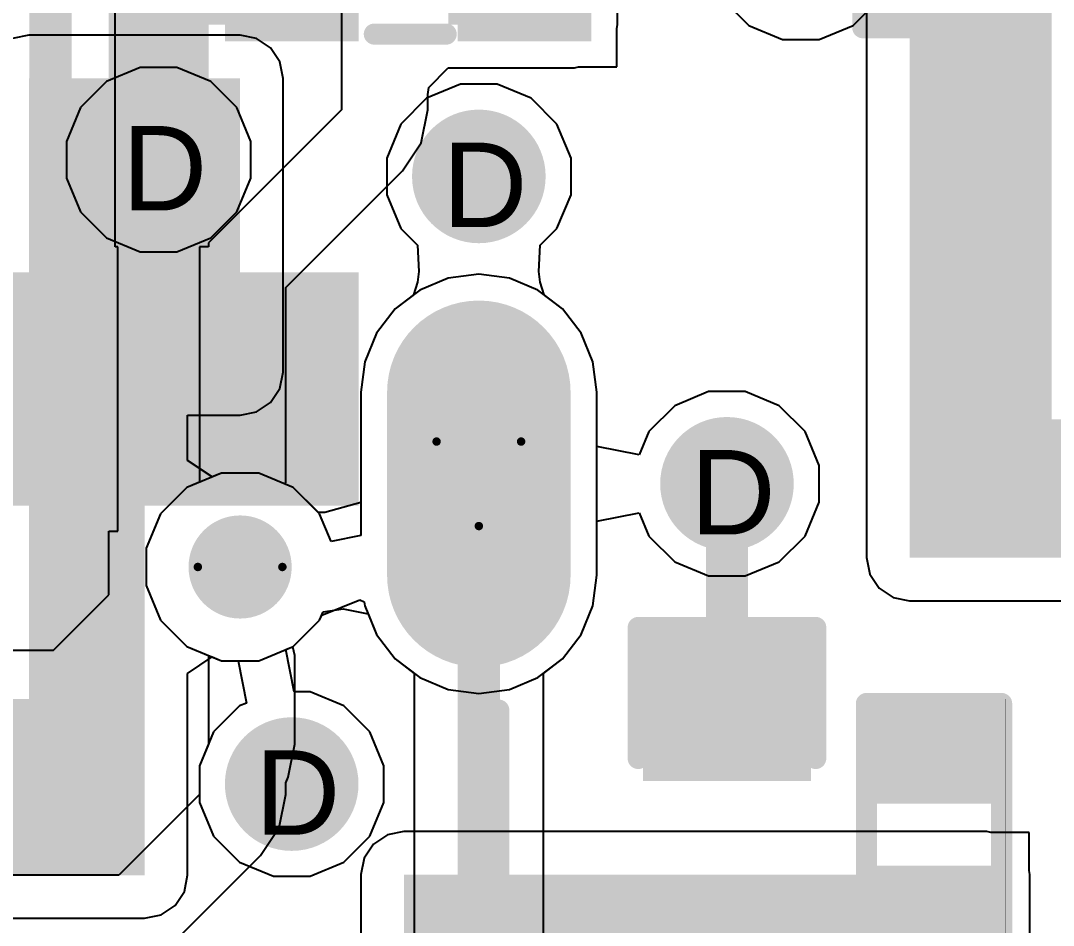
# Model space of a CAD drawing. Header units: inches. Extents: x 0 to 5032, y 0 to 5323.
# Drawn here: x 78.07 to 84.28, y 2.72 to 8.16 of the extents above; entities that cross this region are included whole.
import ezdxf

# ---------------------------------------------------------------- set-up
doc = ezdxf.new("R2010")
doc.units = ezdxf.units.IN
for name, color, linetype in [('Bottom Layer', 5, 'Continuous'), ('Bottom Solder', 6, 'Continuous'), ('Drill Drawing', 1, 'Continuous'), ('Layer 1', 16, 'Continuous'), ('Layer 2', 76, 'Continuous'), ('Multi-Layer', 9, 'Continuous'), ('Pad Holes', 156, 'Continuous'), ('Top Layer', 1, 'Continuous'), ('Top Overlay', 2, 'Continuous'), ('Top Paste', 8, 'Continuous'), ('Top Solder', 216, 'Continuous'), ('Via Holes', 16, 'Continuous')]:
    doc.layers.add(name, color=color, linetype=linetype)
doc.styles.add('Arial', font='', dxfattribs={"height": 0.2})
doc.styles.get('Arial').set_extended_font_data('Arial')

# ---------------------------------------------------------------- blocks, each defined once
blk = doc.blocks.new('R___0402_360')
at = {"layer": 'Top Layer'}
for points in [[(-0.6985, -0.3175), (-0.6985, 0.3175), (-0.2413, 0.3175), (-0.2413, -0.3175)], [(0.2413, -0.3175), (0.2413, 0.3175), (0.6985, 0.3175), (0.6985, -0.3175)]]:
    blk.add_hatch(color=1, dxfattribs=at).paths.add_polyline_path(points)
at = {"layer": 'Top Paste'}
for points in [[(-0.6985, -0.3175), (-0.6985, 0.3175), (-0.2413, 0.3175), (-0.2413, -0.3175)], [(0.2413, -0.3175), (0.2413, 0.3175), (0.6985, 0.3175), (0.6985, -0.3175)]]:
    blk.add_hatch(color=8, dxfattribs=at).paths.add_polyline_path(points)
at = {"layer": 'Top Solder'}
for points in [[(-0.7535, -0.3725), (-0.7535, 0.3725), (-0.1863, 0.3725), (-0.1863, -0.3725)], [(0.1863, -0.3725), (0.1863, 0.3725), (0.7535, 0.3725), (0.7535, -0.3725)]]:
    blk.add_hatch(color=216, dxfattribs=at).paths.add_polyline_path(points)
at = {"layer": 'Top Overlay'}
for points in [[(-0.7874, 0.4064, 0.127, 0.127, 0), (-0.7874, -0.4064, 0.127, 0.127, 0)], [(-0.7874, 0.4064, 0.127, 0.127, 0), (0.7874, 0.4064, 0.127, 0.127, 0)], [(0.7874, 0.4064, 0.127, 0.127, 0), (0.7874, -0.4064, 0.127, 0.127, 0)], [(-0.7874, -0.4064, 0.127, 0.127, 0), (0.7874, -0.4064, 0.127, 0.127, 0)], [(-0.8128, -0.4318, 0.00323, 0.00323, 0), (0.8128, -0.4318, 0.00323, 0.00323, 0)]]:
    blk.add_lwpolyline(points, format="xyseb", dxfattribs=at)
for points in [[(-0.8191, 0.4064, 0.0635, 0.0635, 1), (-0.7556, 0.4064, 0.0635, 0.0635, 1)], [(-0.8191, 0.4064, 0.0635, 0.0635, 1), (-0.7556, 0.4064, 0.0635, 0.0635, 1)], [(0.7556, 0.4064, 0.0635, 0.0635, 1), (0.8191, 0.4064, 0.0635, 0.0635, 1)], [(0.7556, 0.4064, 0.0635, 0.0635, 1), (0.8191, 0.4064, 0.0635, 0.0635, 1)], [(-0.8191, -0.4064, 0.0635, 0.0635, 1), (-0.7556, -0.4064, 0.0635, 0.0635, 1)], [(-0.8191, -0.4064, 0.0635, 0.0635, 1), (-0.7556, -0.4064, 0.0635, 0.0635, 1)], [(0.7556, -0.4064, 0.0635, 0.0635, 1), (0.8191, -0.4064, 0.0635, 0.0635, 1)], [(0.7556, -0.4064, 0.0635, 0.0635, 1), (0.8191, -0.4064, 0.0635, 0.0635, 1)], [(-0.8136, -0.4318, 0.00161, 0.00161, 1), (-0.812, -0.4318, 0.00161, 0.00161, 1)], [(0.812, -0.4318, 0.00161, 0.00161, 1), (0.8136, -0.4318, 0.00161, 0.00161, 1)]]:
    blk.add_lwpolyline(points, format="xyseb", close=True, dxfattribs=at)
blk = doc.blocks.new('C___0603_362')
at = {"layer": 'Top Layer'}
for points in [[(-0.381, 0.4445), (-0.381, -0.4445), (-1.143, -0.4445), (-1.143, 0.4445)], [(1.143, 0.4445), (1.143, -0.4445), (0.381, -0.4445), (0.381, 0.4445)]]:
    blk.add_hatch(color=1, dxfattribs=at).paths.add_polyline_path(points)
at = {"layer": 'Top Paste'}
for points in [[(-0.381, 0.4445), (-0.381, -0.4445), (-1.143, -0.4445), (-1.143, 0.4445)], [(1.143, 0.4445), (1.143, -0.4445), (0.381, -0.4445), (0.381, 0.4445)]]:
    blk.add_hatch(color=8, dxfattribs=at).paths.add_polyline_path(points)
at = {"layer": 'Top Solder'}
for points in [[(-0.321, 0.5045), (-0.321, -0.5045), (-1.203, -0.5045), (-1.203, 0.5045)], [(1.203, 0.5045), (1.203, -0.5045), (0.321, -0.5045), (0.321, 0.5045)]]:
    blk.add_hatch(color=216, dxfattribs=at).paths.add_polyline_path(points)
at = {"layer": 'Top Overlay'}
for points in [[(-1.2446, -0.5334, 0.127, 0.127, 0), (-1.2446, 0.5334, 0.127, 0.127, 0)], [(-0.4572, 0.5334, 0.127, 0.127, 0), (-1.2446, 0.5334, 0.127, 0.127, 0)], [(1.2446, 0.5334, 0.127, 0.127, 0), (0.4572, 0.5334, 0.127, 0.127, 0)], [(1.2446, -0.5334, 0.127, 0.127, 0), (1.2446, 0.5334, 0.127, 0.127, 0)], [(-0.4572, -0.5334, 0.127, 0.127, 0), (-1.2446, -0.5334, 0.127, 0.127, 0)], [(1.2446, -0.5334, 0.127, 0.127, 0), (0.4572, -0.5334, 0.127, 0.127, 0)]]:
    blk.add_lwpolyline(points, format="xyseb", dxfattribs=at)
for points in [[(-1.2764, 0.5334, 0.0635, 0.0635, 1), (-1.2128, 0.5334, 0.0635, 0.0635, 1)], [(-1.2764, 0.5334, 0.0635, 0.0635, 1), (-1.2128, 0.5334, 0.0635, 0.0635, 1)], [(-0.4889, 0.5334, 0.0635, 0.0635, 1), (-0.4254, 0.5334, 0.0635, 0.0635, 1)], [(0.4254, 0.5334, 0.0635, 0.0635, 1), (0.4889, 0.5334, 0.0635, 0.0635, 1)], [(1.2128, 0.5334, 0.0635, 0.0635, 1), (1.2764, 0.5334, 0.0635, 0.0635, 1)], [(1.2128, 0.5334, 0.0635, 0.0635, 1), (1.2764, 0.5334, 0.0635, 0.0635, 1)], [(-1.2764, -0.5334, 0.0635, 0.0635, 1), (-1.2128, -0.5334, 0.0635, 0.0635, 1)], [(-1.2764, -0.5334, 0.0635, 0.0635, 1), (-1.2128, -0.5334, 0.0635, 0.0635, 1)], [(-0.4889, -0.5334, 0.0635, 0.0635, 1), (-0.4254, -0.5334, 0.0635, 0.0635, 1)], [(0.4254, -0.5334, 0.0635, 0.0635, 1), (0.4889, -0.5334, 0.0635, 0.0635, 1)], [(1.2128, -0.5334, 0.0635, 0.0635, 1), (1.2764, -0.5334, 0.0635, 0.0635, 1)], [(1.2128, -0.5334, 0.0635, 0.0635, 1), (1.2764, -0.5334, 0.0635, 0.0635, 1)]]:
    blk.add_lwpolyline(points, format="xyseb", close=True, dxfattribs=at)
blk = doc.blocks.new('TYPE_C_31_M_12__442')
at = {"layer": 'Bottom Layer'}
h = blk.add_hatch(color=5, dxfattribs=at)
edge = h.paths.add_edge_path()
edge.add_arc((4.325, 1.255), 0.45, 180, 360)
edge.add_line((4.775, 1.255), (4.775, 2.355))
edge.add_arc((4.325, 2.355), 0.45, 0, 180)
edge.add_line((3.875, 2.355), (3.875, 1.255))
at = {"layer": 'Bottom Solder'}
h = blk.add_hatch(color=6, dxfattribs=at)
edge = h.paths.add_edge_path()
edge.add_arc((4.325, 1.255), 0.5516, 180, 360)
edge.add_line((4.8766, 1.255), (4.8766, 2.355))
edge.add_arc((4.325, 2.355), 0.5516, 0, 180)
edge.add_line((3.7734, 2.355), (3.7734, 1.255))
h = blk.add_hatch(color=6, dxfattribs=at)
edge = h.paths.add_edge_path()
edge.add_arc((2.89, 1.305), 0.1016, 0, 360)
at = {"layer": 'Layer 1'}
h = blk.add_hatch(color=16, dxfattribs=at)
edge = h.paths.add_edge_path()
edge.add_arc((4.325, 1.255), 0.45, 180, 360)
edge.add_line((4.775, 1.255), (4.775, 2.355))
edge.add_arc((4.325, 2.355), 0.45, 0, 180)
edge.add_line((3.875, 2.355), (3.875, 1.255))
at = {"layer": 'Layer 2'}
h = blk.add_hatch(color=76, dxfattribs=at)
edge = h.paths.add_edge_path()
edge.add_arc((4.325, 1.255), 0.45, 180, 360)
edge.add_line((4.775, 1.255), (4.775, 2.355))
edge.add_arc((4.325, 2.355), 0.45, 0, 180)
edge.add_line((3.875, 2.355), (3.875, 1.255))
at = {"layer": 'Multi-Layer'}
h = blk.add_hatch(color=9, dxfattribs=at)
edge = h.paths.add_edge_path()
edge.add_arc((4.325, 1.255), 0.45, 180, 360)
edge.add_line((4.775, 1.255), (4.775, 2.355))
edge.add_arc((4.325, 2.355), 0.45, 0, 180)
edge.add_line((3.875, 2.355), (3.875, 1.255))
at = {"layer": 'Pad Holes'}
h = blk.add_hatch(color=7, dxfattribs=at)
edge = h.paths.add_edge_path()
edge.add_arc((4.325, 1.255), 0.3, 180, 360)
edge.add_line((4.625, 1.255), (4.625, 2.355))
edge.add_arc((4.325, 2.355), 0.3, 0, 180)
edge.add_line((4.025, 2.355), (4.025, 1.255))
h = blk.add_hatch(color=7, dxfattribs=at)
edge = h.paths.add_edge_path()
edge.add_arc((2.89, 1.305), 0.31, 0, 360)
at = {"layer": 'Top Layer'}
for points in [[(1.9, 1.775), (1.6, 1.775), (1.6, 2.975), (1.9, 2.975)], [(2.7, 1.775), (2.1, 1.775), (2.1, 2.975), (2.7, 2.975)], [(2.9, 2.975), (3.5, 2.975), (3.5, 1.775), (2.9, 1.775)]]:
    blk.add_hatch(color=1, dxfattribs=at).paths.add_polyline_path(points)
h = blk.add_hatch(color=1, dxfattribs=at)
edge = h.paths.add_edge_path()
edge.add_arc((4.325, 1.255), 0.45, 180, 360)
edge.add_line((4.775, 1.255), (4.775, 2.355))
edge.add_arc((4.325, 2.355), 0.45, 0, 180)
edge.add_line((3.875, 2.355), (3.875, 1.255))
at = {"layer": 'Top Paste'}
for points in [[(1.9, 1.775), (1.6, 1.775), (1.6, 2.975), (1.9, 2.975)], [(2.7, 1.775), (2.1, 1.775), (2.1, 2.975), (2.7, 2.975)], [(2.9, 2.975), (3.5, 2.975), (3.5, 1.775), (2.9, 1.775)]]:
    blk.add_hatch(color=8, dxfattribs=at).paths.add_polyline_path(points)
at = {"layer": 'Top Solder'}
for points in [[(2.0016, 1.6734), (1.4984, 1.6734), (1.4984, 3.0766), (2.0016, 3.0766)], [(2.8016, 1.6734), (1.9984, 1.6734), (1.9984, 3.0766), (2.8016, 3.0766)], [(2.7984, 3.0766), (3.6016, 3.0766), (3.6016, 1.6734), (2.7984, 1.6734)]]:
    blk.add_hatch(color=216, dxfattribs=at).paths.add_polyline_path(points)
h = blk.add_hatch(color=216, dxfattribs=at)
edge = h.paths.add_edge_path()
edge.add_arc((4.325, 1.255), 0.5516, 180, 360)
edge.add_line((4.8766, 1.255), (4.8766, 2.355))
edge.add_arc((4.325, 2.355), 0.5516, 0, 180)
edge.add_line((3.7734, 2.355), (3.7734, 1.255))
h = blk.add_hatch(color=216, dxfattribs=at)
edge = h.paths.add_edge_path()
edge.add_arc((2.89, 1.305), 0.1016, 0, 360)
at = {"layer": 'Top Overlay'}
blk.add_lwpolyline([(4.4446, -1.181, 0.127, 0.127, 0), (4.4446, 0.4446, 0.127, 0.127, 0)], format="xyseb", dxfattribs=at)
blk.add_lwpolyline([(4.4129, 0.4446, 0.0635, 0.0635, 1), (4.4764, 0.4446, 0.0635, 0.0635, 1)], format="xyseb", close=True, dxfattribs=at)
blk = doc.blocks.new('IND_0603__1608_M_______445')
at = {"layer": 'Top Layer'}
for points in [[(-1, 0.4), (-0.4, 0.4), (-0.4, -0.4), (-1, -0.4)], [(0.4, 0.4), (1, 0.4), (1, -0.4), (0.4, -0.4)]]:
    blk.add_hatch(color=1, dxfattribs=at).paths.add_polyline_path(points)
at = {"layer": 'Top Paste'}
for points in [[(-1, 0.4), (-0.4, 0.4), (-0.4, -0.4), (-1, -0.4)], [(0.4, 0.4), (1, 0.4), (1, -0.4), (0.4, -0.4)]]:
    blk.add_hatch(color=8, dxfattribs=at).paths.add_polyline_path(points)
at = {"layer": 'Top Solder'}
for points in [[(-1.1016, 0.5016), (-0.2984, 0.5016), (-0.2984, -0.5016), (-1.1016, -0.5016)], [(0.2984, 0.5016), (1.1016, 0.5016), (1.1016, -0.5016), (0.2984, -0.5016)]]:
    blk.add_hatch(color=216, dxfattribs=at).paths.add_polyline_path(points)
at = {"layer": 'Top Overlay'}
for points in [[(-0.2032, 0.4572, 0.127, 0.127, 0), (0.2286, 0.4572, 0.127, 0.127, 0)], [(-0.2032, -0.4572, 0.127, 0.127, 0), (0.2286, -0.4572, 0.127, 0.127, 0)]]:
    blk.add_lwpolyline(points, format="xyseb", dxfattribs=at)
for points in [[(-0.2349, 0.4572, 0.0635, 0.0635, 1), (-0.1714, 0.4572, 0.0635, 0.0635, 1)], [(0.1968, 0.4572, 0.0635, 0.0635, 1), (0.2604, 0.4572, 0.0635, 0.0635, 1)], [(-0.2349, -0.4572, 0.0635, 0.0635, 1), (-0.1714, -0.4572, 0.0635, 0.0635, 1)], [(0.1968, -0.4572, 0.0635, 0.0635, 1), (0.2604, -0.4572, 0.0635, 0.0635, 1)]]:
    blk.add_lwpolyline(points, format="xyseb", close=True, dxfattribs=at)
blk = doc.blocks.new('C___0603_474')
at = {"layer": 'Top Layer'}
for points in [[(-0.381, 0.4445), (-0.381, -0.4445), (-1.143, -0.4445), (-1.143, 0.4445)], [(1.143, 0.4445), (1.143, -0.4445), (0.381, -0.4445), (0.381, 0.4445)]]:
    blk.add_hatch(color=1, dxfattribs=at).paths.add_polyline_path(points)
at = {"layer": 'Top Paste'}
for points in [[(-0.381, 0.4445), (-0.381, -0.4445), (-1.143, -0.4445), (-1.143, 0.4445)], [(1.143, 0.4445), (1.143, -0.4445), (0.381, -0.4445), (0.381, 0.4445)]]:
    blk.add_hatch(color=8, dxfattribs=at).paths.add_polyline_path(points)
at = {"layer": 'Top Solder'}
for points in [[(-0.321, 0.5045), (-0.321, -0.5045), (-1.203, -0.5045), (-1.203, 0.5045)], [(1.203, 0.5045), (1.203, -0.5045), (0.321, -0.5045), (0.321, 0.5045)]]:
    blk.add_hatch(color=216, dxfattribs=at).paths.add_polyline_path(points)
at = {"layer": 'Top Overlay'}
for points in [[(-1.2446, 0.5334, 0.127, 0.127, 0), (-0.4572, 0.5334, 0.127, 0.127, 0)], [(-1.2446, 0.5334, 0.127, 0.127, 0), (-1.2446, -0.5334, 0.127, 0.127, 0)], [(0.4572, 0.5334, 0.127, 0.127, 0), (1.2446, 0.5334, 0.127, 0.127, 0)], [(1.2446, 0.5334, 0.127, 0.127, 0), (1.2446, -0.5334, 0.127, 0.127, 0)], [(-1.2446, -0.5334, 0.127, 0.127, 0), (-0.4572, -0.5334, 0.127, 0.127, 0)], [(0.4572, -0.5334, 0.127, 0.127, 0), (1.2446, -0.5334, 0.127, 0.127, 0)]]:
    blk.add_lwpolyline(points, format="xyseb", dxfattribs=at)
for points in [[(-1.2764, 0.5334, 0.0635, 0.0635, 1), (-1.2128, 0.5334, 0.0635, 0.0635, 1)], [(-1.2764, 0.5334, 0.0635, 0.0635, 1), (-1.2128, 0.5334, 0.0635, 0.0635, 1)], [(-0.4889, 0.5334, 0.0635, 0.0635, 1), (-0.4254, 0.5334, 0.0635, 0.0635, 1)], [(0.4254, 0.5334, 0.0635, 0.0635, 1), (0.4889, 0.5334, 0.0635, 0.0635, 1)], [(1.2128, 0.5334, 0.0635, 0.0635, 1), (1.2764, 0.5334, 0.0635, 0.0635, 1)], [(1.2128, 0.5334, 0.0635, 0.0635, 1), (1.2764, 0.5334, 0.0635, 0.0635, 1)], [(-1.2764, -0.5334, 0.0635, 0.0635, 1), (-1.2128, -0.5334, 0.0635, 0.0635, 1)], [(-1.2764, -0.5334, 0.0635, 0.0635, 1), (-1.2128, -0.5334, 0.0635, 0.0635, 1)], [(-0.4889, -0.5334, 0.0635, 0.0635, 1), (-0.4254, -0.5334, 0.0635, 0.0635, 1)], [(0.4254, -0.5334, 0.0635, 0.0635, 1), (0.4889, -0.5334, 0.0635, 0.0635, 1)], [(1.2128, -0.5334, 0.0635, 0.0635, 1), (1.2764, -0.5334, 0.0635, 0.0635, 1)], [(1.2128, -0.5334, 0.0635, 0.0635, 1), (1.2764, -0.5334, 0.0635, 0.0635, 1)]]:
    blk.add_lwpolyline(points, format="xyseb", close=True, dxfattribs=at)

msp = doc.modelspace()

# ---------------------------------------------------------------- hatches: boundary and pattern name
at = {"layer": 'Bottom Layer'}
for points in [[(83.4146, 4.9276), (84.2688, 4.9276), (84.2688, 11.9634), (83.4146, 11.9634)], [(78.1209, 3.0185), (78.8162, 3.0185), (78.8162, 7.8083), (78.1209, 7.8083)], [(78.3317, 6.0432), (79.3907, 6.0432), (79.3907, 7.8083), (78.3317, 7.8083)], [(83.4146, 4.9276), (85.4506, 4.9276), (85.4506, 5.7593), (83.4146, 5.7593)], [(74.1904, 3.0185), (78.8162, 3.0185), (78.8162, 4.0781), (74.1904, 4.0781)]]:
    msp.add_hatch(color=5, dxfattribs=at).paths.add_polyline_path(points)
h = msp.add_hatch(color=5, dxfattribs=at)
edge = h.paths.add_edge_path()
edge.add_arc((78.9007, 7.319), 0.3, 0, 360)
h = msp.add_hatch(color=5, dxfattribs=at)
edge = h.paths.add_edge_path()
edge.add_arc((80.8257, 7.219), 0.3, 0, 360)
h = msp.add_hatch(color=5, dxfattribs=at)
edge = h.paths.add_edge_path()
edge.add_arc((82.3173, 5.3711), 0.3, 0, 360)
h = msp.add_hatch(color=5, dxfattribs=at)
edge = h.paths.add_edge_path()
edge.add_arc((79.7007, 3.5661), 0.3, 0, 360)
at = {"layer": 'Bottom Solder'}
h = msp.add_hatch(color=6, dxfattribs=at)
edge = h.paths.add_edge_path()
edge.add_arc((78.9007, 7.319), 0.4016, 0, 360)
h = msp.add_hatch(color=6, dxfattribs=at)
edge = h.paths.add_edge_path()
edge.add_arc((80.8257, 7.219), 0.4016, 0, 360)
h = msp.add_hatch(color=6, dxfattribs=at)
edge = h.paths.add_edge_path()
edge.add_arc((82.3173, 5.3711), 0.4016, 0, 360)
h = msp.add_hatch(color=6, dxfattribs=at)
edge = h.paths.add_edge_path()
edge.add_arc((79.7007, 3.5661), 0.4016, 0, 360)
at = {"layer": 'Layer 1'}
h = msp.add_hatch(color=16, dxfattribs=at)
edge = h.paths.add_edge_path()
edge.add_arc((78.9007, 7.319), 0.3, 0, 360)
h = msp.add_hatch(color=16, dxfattribs=at)
edge = h.paths.add_edge_path()
edge.add_arc((80.8257, 7.219), 0.3, 0, 360)
h = msp.add_hatch(color=16, dxfattribs=at)
edge = h.paths.add_edge_path()
edge.add_arc((82.3173, 5.3711), 0.3, 0, 360)
h = msp.add_hatch(color=16, dxfattribs=at)
edge = h.paths.add_edge_path()
edge.add_arc((79.7007, 3.5661), 0.3, 0, 360)
at = {"layer": 'Layer 2'}
h = msp.add_hatch(color=76, dxfattribs=at)
edge = h.paths.add_edge_path()
edge.add_arc((78.9007, 7.319), 0.3, 0, 360)
h = msp.add_hatch(color=76, dxfattribs=at)
edge = h.paths.add_edge_path()
edge.add_arc((80.8257, 7.219), 0.3, 0, 360)
h = msp.add_hatch(color=76, dxfattribs=at)
edge = h.paths.add_edge_path()
edge.add_arc((82.3173, 5.3711), 0.3, 0, 360)
h = msp.add_hatch(color=76, dxfattribs=at)
edge = h.paths.add_edge_path()
edge.add_arc((79.7007, 3.5661), 0.3, 0, 360)
at = {"layer": 'Top Layer'}
for points in [[(80.642, 10.005), (80.642, 8.1317), (81.4007, 8.1317), (81.4007, 10.005)], [(78.6007, 5.3411), (79.2007, 5.3411), (79.2007, 8.9317), (78.6007, 8.9317)], [(78.6007, 8.1317), (80.0007, 8.1317), (80.0007, 8.9317), (78.6007, 8.9317)], [(80.3757, 3.0216), (80.3757, 0.3411), (83.8794, 0.3411), (83.8794, 3.0216)]]:
    msp.add_hatch(color=1, dxfattribs=at).paths.add_polyline_path(points)
h = msp.add_hatch(color=1, dxfattribs=at)
edge = h.paths.add_edge_path()
edge.add_arc((78.9007, 7.319), 0.3, 0, 360)
h = msp.add_hatch(color=1, dxfattribs=at)
edge = h.paths.add_edge_path()
edge.add_arc((80.8257, 7.219), 0.3, 0, 360)
h = msp.add_hatch(color=1, dxfattribs=at)
edge = h.paths.add_edge_path()
edge.add_arc((82.3173, 5.3711), 0.3, 0, 360)
h = msp.add_hatch(color=1, dxfattribs=at)
edge = h.paths.add_edge_path()
edge.add_arc((79.7007, 3.5661), 0.3, 0, 360)
at = {"layer": 'Top Solder'}
h = msp.add_hatch(color=216, dxfattribs=at)
edge = h.paths.add_edge_path()
edge.add_arc((78.9007, 7.319), 0.4016, 0, 360)
h = msp.add_hatch(color=216, dxfattribs=at)
edge = h.paths.add_edge_path()
edge.add_arc((80.8257, 7.219), 0.4016, 0, 360)
h = msp.add_hatch(color=216, dxfattribs=at)
edge = h.paths.add_edge_path()
edge.add_arc((82.3173, 5.3711), 0.4016, 0, 360)
h = msp.add_hatch(color=216, dxfattribs=at)
edge = h.paths.add_edge_path()
edge.add_arc((79.7007, 3.5661), 0.4016, 0, 360)
at = {"layer": 'Via Holes'}
h = msp.add_hatch(color=7, dxfattribs=at)
edge = h.paths.add_edge_path()
edge.add_arc((78.9007, 7.319), 0.15, 0, 360)
h = msp.add_hatch(color=7, dxfattribs=at)
edge = h.paths.add_edge_path()
edge.add_arc((80.8257, 7.219), 0.15, 0, 360)
h = msp.add_hatch(color=7, dxfattribs=at)
edge = h.paths.add_edge_path()
edge.add_arc((82.3173, 5.3711), 0.15, 0, 360)
h = msp.add_hatch(color=7, dxfattribs=at)
edge = h.paths.add_edge_path()
edge.add_arc((79.7007, 3.5661), 0.15, 0, 360)

# ---------------------------------------------------------------- linework, layer by layer
at = {"layer": 'Bottom Layer'}
for p, q in [((83.1556, 8.9178), (83.1556, 5.7593)), ((78.1209, 8.0673), (78.0218, 8.0475)), ((79.3907, 8.0673), (78.1209, 8.0673)), ((79.4898, 8.0475), (79.3907, 8.0673)), ((79.5738, 7.9914), (79.4898, 8.0475)), ((79.63, 7.9074), (79.5738, 7.9914)), ((79.6497, 7.8083), (79.63, 7.9074)), ((79.6497, 6.0432), (79.6497, 7.8083)), ((80.6419, 6.607), (80.4707, 6.536)), ((80.8257, 6.6312), (80.6419, 6.607)), ((81.0095, 6.607), (80.8257, 6.6312)), ((81.1807, 6.536), (81.0095, 6.607)), ((80.4707, 6.536), (80.3236, 6.4232)), ((81.3278, 6.4232), (81.1807, 6.536)), ((80.3236, 6.4232), (80.2108, 6.2761)), ((81.4406, 6.2761), (81.3278, 6.4232)), ((80.2108, 6.2761), (80.1398, 6.1049)), ((81.5116, 6.1049), (81.4406, 6.2761)), ((80.1398, 6.1049), (80.1156, 5.9211)), ((81.5358, 5.9211), (81.5116, 6.1049)), ((79.63, 5.9441), (79.6497, 6.0432)), ((79.5738, 5.8601), (79.63, 5.9441)), ((80.1156, 5.9211), (80.1156, 5.0594)), ((81.5358, 4.8211), (81.5358, 5.9211)), ((79.4898, 5.8039), (79.5738, 5.8601)), ((79.0752, 5.5109), (79.0752, 5.7842)), ((79.0752, 5.7842), (79.3907, 5.7842)), ((79.3907, 5.7842), (79.4898, 5.8039)), ((83.1556, 5.7593), (83.1556, 4.9276)), ((79.223, 5.4121), (79.0752, 5.5109)), ((79.2785, 5.4351), (79.223, 5.4121)), ((79.5029, 5.4351), (79.2785, 5.4351)), ((79.7102, 5.3492), (79.5029, 5.4351)), ((79.8688, 5.1906), (79.7102, 5.3492)), ((79.9378, 5.024), (79.8688, 5.1906)), ((80.1156, 5.0594), (79.9378, 5.024)), ((83.1556, 4.9276), (83.1753, 4.8285)), ((81.5116, 4.6373), (81.5358, 4.8211)), ((83.1753, 4.8285), (83.2315, 4.7445)), ((83.2315, 4.7445), (83.3155, 4.6883)), ((79.8815, 4.5822), (80.1112, 4.6728)), ((80.1112, 4.6728), (80.1367, 4.6612)), ((80.1367, 4.6612), (80.1398, 4.6373)), ((83.3155, 4.6883), (83.4146, 4.6686)), ((83.4146, 4.6686), (85.4506, 4.6686)), ((80.1398, 4.6373), (80.2108, 4.4661)), ((81.4406, 4.4661), (81.5116, 4.6373)), ((79.7102, 4.393), (79.8688, 4.5516)), ((79.8688, 4.5516), (79.8815, 4.5822)), ((80.2108, 4.4661), (80.3236, 4.319)), ((81.3278, 4.319), (81.4406, 4.4661)), ((79.5029, 4.3071), (79.7102, 4.393)), ((79.0752, 4.2313), (79.223, 4.3301)), ((79.223, 4.3301), (79.2785, 4.3071)), ((79.2785, 4.3071), (79.5029, 4.3071)), ((80.3236, 4.319), (80.4372, 4.2318)), ((81.2142, 4.2318), (81.3278, 4.319)), ((79.0752, 3.0185), (79.0752, 4.2313)), ((80.4372, 4.2318), (80.4372, 2.1804)), ((81.2142, 2.1804), (81.2142, 4.2318)), ((79.0555, 2.9194), (79.0752, 3.0185)), ((78.9993, 2.8354), (79.0555, 2.9194)), ((78.9153, 2.7792), (78.9993, 2.8354)), ((74.1904, 2.7595), (78.8162, 2.7595)), ((78.8162, 2.7595), (78.9153, 2.7792))]:
    msp.add_line(p, q, dxfattribs=at)
msp.add_lwpolyline([(80.8257, 1.1911, 0.254, 0.254, 0), (80.8257, 5.3711, 0.254, 0.254, 0)], format="xyseb", dxfattribs=at)
msp.add_lwpolyline([(80.7622, 5.3711, 0.127, 0.127, 1), (80.8892, 5.3711, 0.127, 0.127, 1)], format="xyseb", close=True, dxfattribs=at)
at = {"layer": 'Drill Drawing'}
for points in [[(80.5717, 5.6251, 0.0508, 0.0508, 0), (81.0797, 5.6251, 0.0508, 0.0508, 0)], [(80.5717, 5.6251, 0.0508, 0.0508, 0), (80.8257, 5.1171, 0.0508, 0.0508, 0)], [(80.8257, 5.1171, 0.0508, 0.0508, 0), (81.0797, 5.6251, 0.0508, 0.0508, 0)]]:
    msp.add_lwpolyline(points, format="xyseb", dxfattribs=at)
for points in [[(80.559, 5.6251, 0.0254, 0.0254, 1), (80.5844, 5.6251, 0.0254, 0.0254, 1)], [(80.559, 5.6251, 0.0254, 0.0254, 1), (80.5844, 5.6251, 0.0254, 0.0254, 1)], [(81.067, 5.6251, 0.0254, 0.0254, 1), (81.0924, 5.6251, 0.0254, 0.0254, 1)], [(81.067, 5.6251, 0.0254, 0.0254, 1), (81.0924, 5.6251, 0.0254, 0.0254, 1)], [(79.6447, 4.8711, 0.0508, 0.0508, 1), (79.1367, 4.8711, 0.0508, 0.0508, 1)], [(80.813, 5.1171, 0.0254, 0.0254, 1), (80.8384, 5.1171, 0.0254, 0.0254, 1)], [(80.813, 5.1171, 0.0254, 0.0254, 1), (80.8384, 5.1171, 0.0254, 0.0254, 1)], [(79.124, 4.8711, 0.0254, 0.0254, 1), (79.1494, 4.8711, 0.0254, 0.0254, 1)], [(79.632, 4.8711, 0.0254, 0.0254, 1), (79.6574, 4.8711, 0.0254, 0.0254, 1)]]:
    msp.add_lwpolyline(points, format="xyseb", close=True, dxfattribs=at)
at = {"layer": 'Layer 1'}
for p, q in [((82.2921, 8.2818), (82.448, 8.1259)), ((83.0756, 8.1259), (83.2315, 8.2818)), ((82.448, 8.1259), (82.6516, 8.0416)), ((82.872, 8.0416), (83.0756, 8.1259)), ((82.6516, 8.0416), (82.872, 8.0416)), ((78.7905, 7.873), (78.5869, 7.7886)), ((79.0109, 7.873), (78.7905, 7.873)), ((79.2145, 7.7886), (79.0109, 7.873)), ((78.5869, 7.7886), (78.431, 7.6328)), ((79.3704, 7.6328), (79.2145, 7.7886)), ((80.7155, 7.773), (80.5119, 7.6886)), ((80.9359, 7.773), (80.7155, 7.773)), ((81.1395, 7.6886), (80.9359, 7.773)), ((80.5119, 7.6886), (80.356, 7.5328)), ((81.2954, 7.5328), (81.1395, 7.6886)), ((78.431, 7.6328), (78.3467, 7.4292)), ((79.4547, 7.4292), (79.3704, 7.6328)), ((80.356, 7.5328), (80.2717, 7.3292)), ((81.3797, 7.3292), (81.2954, 7.5328)), ((78.3467, 7.4292), (78.3467, 7.2088)), ((79.4547, 7.2088), (79.4547, 7.4292)), ((80.2717, 7.3292), (80.2717, 7.1088)), ((81.3797, 7.1088), (81.3797, 7.3292)), ((78.3467, 7.2088), (78.431, 7.0051)), ((79.3704, 7.0051), (79.4547, 7.2088)), ((80.2717, 7.1088), (80.356, 6.9051)), ((81.2954, 6.9051), (81.3797, 7.1088)), ((78.431, 7.0051), (78.5869, 6.8493)), ((79.2145, 6.8493), (79.3704, 7.0051)), ((80.356, 6.9051), (80.4562, 6.805)), ((81.1952, 6.805), (81.2954, 6.9051)), ((78.5869, 6.8493), (78.7905, 6.765)), ((79.0109, 6.765), (79.2145, 6.8493)), ((80.4562, 6.805), (80.4647, 6.6467)), ((81.1867, 6.6467), (81.1952, 6.805)), ((78.7905, 6.765), (79.0109, 6.765)), ((80.4647, 6.6467), (80.4576, 6.5827)), ((81.1938, 6.5827), (81.1867, 6.6467)), ((80.4576, 6.5827), (80.4329, 6.5071)), ((81.2185, 6.5071), (81.1938, 6.5827)), ((80.4329, 6.5071), (80.3236, 6.4232)), ((81.3278, 6.4232), (81.2185, 6.5071)), ((80.3236, 6.4232), (80.2108, 6.2761)), ((81.4406, 6.2761), (81.3278, 6.4232)), ((80.2108, 6.2761), (80.1398, 6.1049)), ((81.5116, 6.1049), (81.4406, 6.2761)), ((80.1398, 6.1049), (80.1156, 5.9211)), ((81.5358, 5.9211), (81.5116, 6.1049)), ((80.1156, 5.9211), (80.1156, 5.2585)), ((81.5358, 5.5957), (81.5358, 5.9211)), ((82.2071, 5.9251), (82.0035, 5.8408)), ((82.4275, 5.9251), (82.2071, 5.9251)), ((82.6311, 5.8408), (82.4275, 5.9251)), ((82.0035, 5.8408), (81.8476, 5.6849)), ((82.787, 5.6849), (82.6311, 5.8408)), ((81.8476, 5.6849), (81.7898, 5.5452)), ((82.8713, 5.4813), (82.787, 5.6849)), ((81.7898, 5.5452), (81.5358, 5.5957)), ((82.8713, 5.2609), (82.8713, 5.4813)), ((79.2785, 5.4351), (79.0712, 5.3492)), ((79.5029, 5.4351), (79.2785, 5.4351)), ((79.7102, 5.3492), (79.5029, 5.4351)), ((79.0712, 5.3492), (78.9126, 5.1906)), ((79.8616, 5.1978), (79.7102, 5.3492)), ((80.1156, 5.2585), (79.9007, 5.1994)), ((82.787, 5.0573), (82.8713, 5.2609)), ((78.9126, 5.1906), (78.8267, 4.9833)), ((79.9007, 5.1994), (79.8616, 5.1978)), ((81.5358, 5.1465), (81.7898, 5.197)), ((81.7898, 5.197), (81.8476, 5.0573)), ((81.5358, 4.8211), (81.5358, 5.1465)), ((81.8476, 5.0573), (82.0035, 4.9014)), ((82.6311, 4.9014), (82.787, 5.0573)), ((78.8267, 4.9833), (78.8267, 4.7589)), ((82.0035, 4.9014), (82.2071, 4.8171)), ((82.4275, 4.8171), (82.6311, 4.9014)), ((81.5116, 4.6373), (81.5358, 4.8211)), ((82.2071, 4.8171), (82.4275, 4.8171)), ((78.8267, 4.7589), (78.9126, 4.5516)), ((79.8688, 4.5516), (79.8895, 4.6015)), ((79.8895, 4.6015), (80.0103, 4.6188)), ((80.0103, 4.6188), (80.1595, 4.5897)), ((81.4406, 4.4661), (81.5116, 4.6373)), ((78.9126, 4.5516), (79.0712, 4.393)), ((79.7102, 4.393), (79.8688, 4.5516)), ((80.1595, 4.5897), (80.2108, 4.4661)), ((80.2108, 4.4661), (80.3236, 4.319)), ((81.3278, 4.319), (81.4406, 4.4661)), ((79.0712, 4.393), (79.2785, 4.3071)), ((79.6646, 4.3741), (79.7102, 4.393)), ((79.7152, 4.1201), (79.6646, 4.3741)), ((79.2785, 4.3071), (79.3782, 4.3071)), ((79.3782, 4.3071), (79.4287, 4.0531)), ((80.3236, 4.319), (80.4707, 4.2062)), ((81.1807, 4.2062), (81.3278, 4.319)), ((80.4707, 4.2062), (80.6419, 4.1352)), ((81.0095, 4.1352), (81.1807, 4.2062)), ((79.8109, 4.1201), (79.7152, 4.1201)), ((80.0145, 4.0358), (79.8109, 4.1201)), ((80.6419, 4.1352), (80.8257, 4.111)), ((80.8257, 4.111), (81.0095, 4.1352)), ((79.3869, 4.0358), (79.231, 3.8799)), ((79.4287, 4.0531), (79.3869, 4.0358)), ((80.1704, 3.8799), (80.0145, 4.0358)), ((79.231, 3.8799), (79.1467, 3.6763)), ((80.2547, 3.6763), (80.1704, 3.8799)), ((79.1467, 3.6763), (79.1467, 3.4559)), ((80.2547, 3.4559), (80.2547, 3.6763)), ((79.1467, 3.4559), (79.231, 3.2523)), ((80.1704, 3.2523), (80.2547, 3.4559)), ((79.231, 3.2523), (79.3869, 3.0964)), ((80.0145, 3.0964), (80.1704, 3.2523)), ((79.3869, 3.0964), (79.5905, 3.0121)), ((79.8109, 3.0121), (80.0145, 3.0964)), ((79.5905, 3.0121), (79.8109, 3.0121))]:
    msp.add_line(p, q, dxfattribs=at)
at = {"layer": 'Layer 2'}
for p, q in [((82.2921, 8.2818), (82.448, 8.1259)), ((83.0756, 8.1259), (83.2315, 8.2818)), ((82.448, 8.1259), (82.6516, 8.0416)), ((82.872, 8.0416), (83.0756, 8.1259)), ((82.6516, 8.0416), (82.872, 8.0416)), ((78.7905, 7.873), (78.5869, 7.7886)), ((79.0109, 7.873), (78.7905, 7.873)), ((79.2145, 7.7886), (79.0109, 7.873)), ((78.5869, 7.7886), (78.431, 7.6328)), ((79.3704, 7.6328), (79.2145, 7.7886)), ((80.7155, 7.773), (80.5119, 7.6886)), ((80.9359, 7.773), (80.7155, 7.773)), ((81.1395, 7.6886), (80.9359, 7.773)), ((80.5119, 7.6886), (80.356, 7.5328)), ((81.2954, 7.5328), (81.1395, 7.6886)), ((78.431, 7.6328), (78.3467, 7.4292)), ((79.4547, 7.4292), (79.3704, 7.6328)), ((80.356, 7.5328), (80.2717, 7.3292)), ((81.3797, 7.3292), (81.2954, 7.5328)), ((78.3467, 7.4292), (78.3467, 7.2088)), ((79.4547, 7.2088), (79.4547, 7.4292)), ((80.2717, 7.3292), (80.2717, 7.1088)), ((81.3797, 7.1088), (81.3797, 7.3292)), ((78.3467, 7.2088), (78.431, 7.0051)), ((79.3704, 7.0051), (79.4547, 7.2088)), ((80.2717, 7.1088), (80.356, 6.9051)), ((81.2954, 6.9051), (81.3797, 7.1088)), ((78.431, 7.0051), (78.5869, 6.8493)), ((79.2145, 6.8493), (79.3704, 7.0051)), ((80.356, 6.9051), (80.4562, 6.805)), ((81.1952, 6.805), (81.2954, 6.9051)), ((78.5869, 6.8493), (78.7905, 6.765)), ((79.0109, 6.765), (79.2145, 6.8493)), ((80.4562, 6.805), (80.4647, 6.6467)), ((81.1867, 6.6467), (81.1952, 6.805)), ((78.7905, 6.765), (79.0109, 6.765)), ((80.4647, 6.6467), (80.4576, 6.5827)), ((81.1938, 6.5827), (81.1867, 6.6467)), ((80.4576, 6.5827), (80.4329, 6.5071)), ((81.2185, 6.5071), (81.1938, 6.5827)), ((80.4329, 6.5071), (80.3236, 6.4232)), ((81.3278, 6.4232), (81.2185, 6.5071)), ((80.3236, 6.4232), (80.2108, 6.2761)), ((81.4406, 6.2761), (81.3278, 6.4232)), ((80.2108, 6.2761), (80.1398, 6.1049)), ((81.5116, 6.1049), (81.4406, 6.2761)), ((80.1398, 6.1049), (80.1156, 5.9211)), ((81.5358, 5.9211), (81.5116, 6.1049)), ((80.1156, 5.9211), (80.1156, 5.2585)), ((81.5358, 5.5957), (81.5358, 5.9211)), ((82.2071, 5.9251), (82.0035, 5.8408)), ((82.4275, 5.9251), (82.2071, 5.9251)), ((82.6311, 5.8408), (82.4275, 5.9251)), ((82.0035, 5.8408), (81.8476, 5.6849)), ((82.787, 5.6849), (82.6311, 5.8408)), ((81.8476, 5.6849), (81.7898, 5.5452)), ((82.8713, 5.4813), (82.787, 5.6849)), ((81.7898, 5.5452), (81.5358, 5.5957)), ((82.8713, 5.2609), (82.8713, 5.4813)), ((79.2785, 5.4351), (79.0712, 5.3492)), ((79.5029, 5.4351), (79.2785, 5.4351)), ((79.7102, 5.3492), (79.5029, 5.4351)), ((79.0712, 5.3492), (78.9126, 5.1906)), ((79.8616, 5.1978), (79.7102, 5.3492)), ((80.1156, 5.2585), (79.9007, 5.1994)), ((82.787, 5.0573), (82.8713, 5.2609)), ((78.9126, 5.1906), (78.8267, 4.9833)), ((79.9007, 5.1994), (79.8616, 5.1978)), ((81.5358, 5.1465), (81.7898, 5.197)), ((81.7898, 5.197), (81.8476, 5.0573)), ((81.5358, 4.8211), (81.5358, 5.1465)), ((81.8476, 5.0573), (82.0035, 4.9014)), ((82.6311, 4.9014), (82.787, 5.0573)), ((78.8267, 4.9833), (78.8267, 4.7589)), ((82.0035, 4.9014), (82.2071, 4.8171)), ((82.4275, 4.8171), (82.6311, 4.9014)), ((81.5116, 4.6373), (81.5358, 4.8211)), ((82.2071, 4.8171), (82.4275, 4.8171)), ((78.8267, 4.7589), (78.9126, 4.5516)), ((79.8688, 4.5516), (79.8895, 4.6015)), ((79.8895, 4.6015), (80.0103, 4.6188)), ((80.0103, 4.6188), (80.1595, 4.5897)), ((81.4406, 4.4661), (81.5116, 4.6373)), ((78.9126, 4.5516), (79.0712, 4.393)), ((79.7102, 4.393), (79.8688, 4.5516)), ((80.1595, 4.5897), (80.2108, 4.4661)), ((80.2108, 4.4661), (80.3236, 4.319)), ((81.3278, 4.319), (81.4406, 4.4661)), ((79.0712, 4.393), (79.2785, 4.3071)), ((79.6646, 4.3741), (79.7102, 4.393)), ((79.7152, 4.1201), (79.6646, 4.3741)), ((79.2785, 4.3071), (79.3782, 4.3071)), ((79.3782, 4.3071), (79.4287, 4.0531)), ((80.3236, 4.319), (80.4707, 4.2062)), ((81.1807, 4.2062), (81.3278, 4.319)), ((80.4707, 4.2062), (80.6419, 4.1352)), ((81.0095, 4.1352), (81.1807, 4.2062)), ((79.8109, 4.1201), (79.7152, 4.1201)), ((80.0145, 4.0358), (79.8109, 4.1201)), ((80.6419, 4.1352), (80.8257, 4.111)), ((80.8257, 4.111), (81.0095, 4.1352)), ((79.3869, 4.0358), (79.231, 3.8799)), ((79.4287, 4.0531), (79.3869, 4.0358)), ((80.1704, 3.8799), (80.0145, 4.0358)), ((79.231, 3.8799), (79.1467, 3.6763)), ((80.2547, 3.6763), (80.1704, 3.8799)), ((79.1467, 3.6763), (79.1467, 3.4559)), ((80.2547, 3.4559), (80.2547, 3.6763)), ((79.1467, 3.4559), (79.231, 3.2523)), ((80.1704, 3.2523), (80.2547, 3.4559)), ((79.231, 3.2523), (79.3869, 3.0964)), ((80.0145, 3.0964), (80.1704, 3.2523)), ((79.3869, 3.0964), (79.5905, 3.0121)), ((79.8109, 3.0121), (80.0145, 3.0964)), ((79.5905, 3.0121), (79.8109, 3.0121))]:
    msp.add_line(p, q, dxfattribs=at)
at = {"layer": 'Top Layer'}
for p, q in [((81.6597, 8.1317), (81.6597, 10.005)), ((78.6392, 6.7951), (78.6392, 8.9317)), ((80.0007, 8.9317), (80.0007, 7.619)), ((81.6547, 8.1067), (81.6597, 8.1317)), ((81.6547, 7.8777), (81.6547, 8.1067)), ((80.5257, 7.7531), (80.642, 7.8727)), ((80.642, 7.8727), (81.4007, 7.8727)), ((81.4007, 7.8727), (81.4257, 7.8777)), ((81.4257, 7.8777), (81.6547, 7.8777)), ((80.5186, 7.7115), (80.5257, 7.7531)), ((80.5186, 7.619), (80.5186, 7.7115)), ((80.0007, 7.619), (79.2007, 6.819)), ((80.4792, 7.4207), (80.5186, 7.619)), ((80.3669, 7.2527), (80.4792, 7.4207)), ((79.6646, 6.5504), (80.3669, 7.2527)), ((78.6547, 6.7951), (78.6392, 6.7951)), ((78.6547, 5.0871), (78.6547, 6.7951)), ((79.2007, 6.7951), (79.1467, 6.7951)), ((79.1467, 6.7951), (79.1467, 5.3805)), ((79.2007, 6.819), (79.2007, 6.7951)), ((80.6419, 6.607), (80.4707, 6.536)), ((80.8257, 6.6312), (80.6419, 6.607)), ((81.0095, 6.607), (80.8257, 6.6312)), ((81.1807, 6.536), (81.0095, 6.607)), ((79.6646, 5.3805), (79.6646, 6.5504)), ((80.4707, 6.536), (80.3236, 6.4232)), ((81.3278, 6.4232), (81.1807, 6.536)), ((80.3236, 6.4232), (80.2108, 6.2761)), ((81.4406, 6.2761), (81.3278, 6.4232)), ((80.2108, 6.2761), (80.1398, 6.1049)), ((81.5116, 6.1049), (81.4406, 6.2761)), ((80.1398, 6.1049), (80.1156, 5.9211)), ((81.5358, 5.9211), (81.5116, 6.1049)), ((80.1156, 5.9211), (80.1156, 5.0594)), ((81.5358, 4.8211), (81.5358, 5.9211)), ((79.0712, 5.3492), (78.9126, 5.1906)), ((79.1467, 5.3805), (79.0712, 5.3492)), ((79.6624, 5.369), (79.6646, 5.3805)), ((79.7102, 5.3492), (79.6624, 5.369)), ((79.8688, 5.1906), (79.7102, 5.3492)), ((78.9126, 5.1906), (78.8267, 4.9833)), ((79.9378, 5.024), (79.8688, 5.1906)), ((78.6007, 4.7029), (78.6007, 5.0871)), ((78.6007, 5.0871), (78.6547, 5.0871)), ((80.1156, 5.0594), (79.9378, 5.024)), ((78.8267, 4.9833), (78.8267, 4.7589)), ((81.5116, 4.6373), (81.5358, 4.8211)), ((78.8267, 4.7589), (78.9126, 4.5516)), ((78.2689, 4.3711), (78.6007, 4.7029)), ((79.8815, 4.5822), (80.1112, 4.6728)), ((80.1112, 4.6728), (80.1367, 4.6612)), ((80.1367, 4.6612), (80.1398, 4.6373)), ((80.1398, 4.6373), (80.2108, 4.4661)), ((81.4406, 4.4661), (81.5116, 4.6373)), ((78.9126, 4.5516), (79.0712, 4.393)), ((79.7102, 4.393), (79.8688, 4.5516)), ((79.8688, 4.5516), (79.8815, 4.5822)), ((80.2108, 4.4661), (80.3236, 4.319)), ((81.3278, 4.319), (81.4406, 4.4661)), ((76.0649, 4.3711), (78.2689, 4.3711)), ((79.0712, 4.393), (79.2007, 4.3393)), ((79.7081, 4.3921), (79.7102, 4.393)), ((79.7186, 4.3393), (79.7081, 4.3921)), ((79.2007, 4.3393), (79.2007, 3.8067)), ((79.7186, 3.8067), (79.7186, 4.3393)), ((80.3236, 4.319), (80.4707, 4.2062)), ((81.1807, 4.2062), (81.3278, 4.319)), ((80.4707, 4.2062), (80.6419, 4.1352)), ((81.0095, 4.1352), (81.1807, 4.2062)), ((80.6419, 4.1352), (80.8257, 4.111)), ((80.8257, 4.111), (81.0095, 4.1352)), ((79.2007, 3.8067), (79.1467, 3.6763)), ((79.6792, 3.6084), (79.7186, 3.8067)), ((79.1467, 3.6763), (79.1467, 3.5029)), ((79.6646, 3.5733), (79.6792, 3.6084)), ((79.6646, 3.5029), (79.6646, 3.5733)), ((79.1467, 3.5029), (78.6623, 3.0185)), ((79.6252, 3.3047), (79.6646, 3.5029)), ((79.5129, 3.1366), (79.6252, 3.3047)), ((80.2766, 3.2609), (80.1926, 3.2047)), ((80.3757, 3.2806), (80.2766, 3.2609)), ((83.8794, 3.2806), (80.3757, 3.2806)), ((83.9044, 3.2756), (83.8794, 3.2806)), ((84.1334, 3.2756), (83.9044, 3.2756)), ((84.1334, 3.0466), (84.1334, 3.2756)), ((80.1926, 3.2047), (80.1364, 3.1207)), ((79.0286, 2.6523), (79.5129, 3.1366)), ((80.1364, 3.1207), (80.1167, 3.0216)), ((84.1384, 3.0216), (84.1334, 3.0466)), ((78.6623, 3.0185), (74.3107, 3.0185)), ((80.1167, 3.0216), (80.1167, 1.5994)), ((84.1384, 0.3885), (84.1384, 3.0216))]:
    msp.add_line(p, q, dxfattribs=at)
for points in [[(78.2507, 5.9411, 0.254, 0.254, 0), (78.2507, 10.2081, 0.254, 0.254, 0)], [(82.3173, 4.0249, 0.254, 0.254, 0), (82.3173, 5.3711, 0.254, 0.254, 0)]]:
    msp.add_lwpolyline(points, format="xyseb", dxfattribs=at)
for points in [[(78.1872, 5.9411, 0.127, 0.127, 1), (78.3142, 5.9411, 0.127, 0.127, 1)], [(82.2538, 5.3711, 0.127, 0.127, 1), (82.3808, 5.3711, 0.127, 0.127, 1)], [(82.2538, 4.0249, 0.127, 0.127, 1), (82.3808, 4.0249, 0.127, 0.127, 1)]]:
    msp.add_lwpolyline(points, format="xyseb", close=True, dxfattribs=at)

# ---------------------------------------------------------------- block references
for name, p, rotation in [('C___0603_474', (83.6673, 9.3576), 90), ('C___0603_362', (82.3173, 3.2629), 270), ('R___0402_360', (83.5619, 3.2629), 90)]:
    msp.add_blockref(name, p, dxfattribs=dict(rotation=rotation))
for name, p in [('IND_0603__1608_M_______445', (80.4007, 8.5317)), ('TYPE_C_31_M_12__442', (76.5007, 3.5661))]:
    msp.add_blockref(name, p)

# ---------------------------------------------------------------- texts
at = {"layer": 'Drill Drawing', "style": 'Arial'}
for p in [(78.6806, 7.0142), (80.6056, 6.9142), (82.0972, 5.0664), (79.4806, 3.2614)]:
    msp.add_text('D', height=0.508, dxfattribs=at).set_placement(p)

doc.saveas('drawing.dxf')
